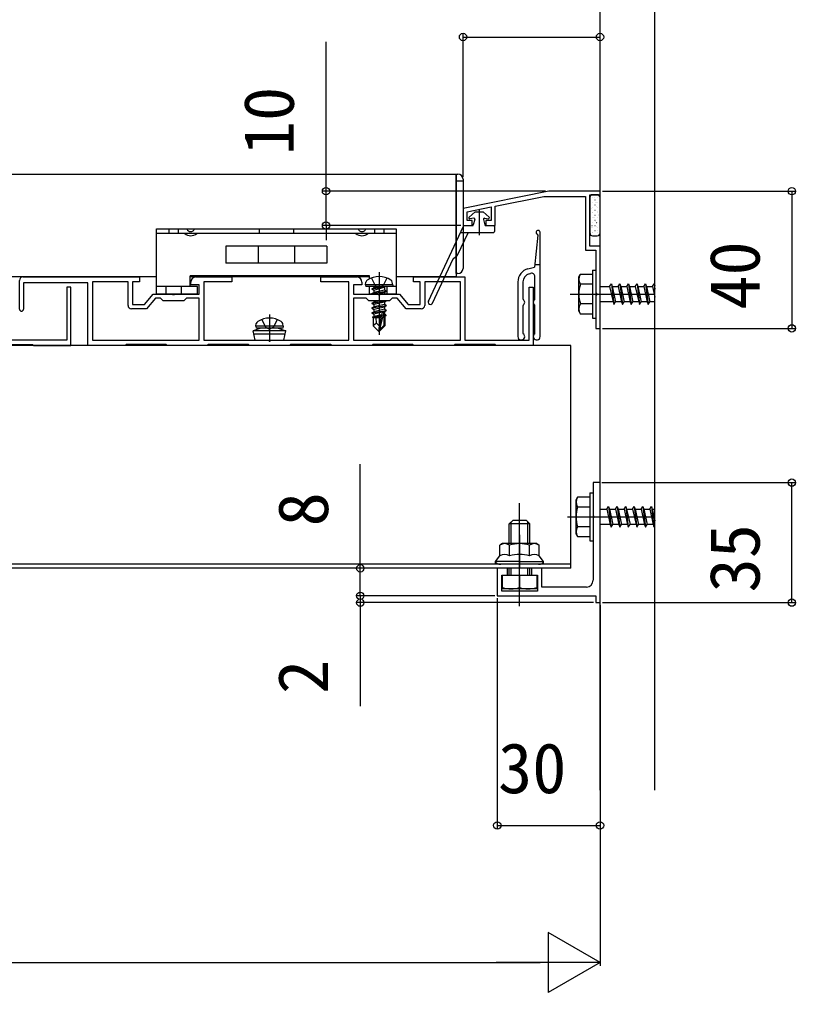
# Model space of a CAD drawing. Units: millimetres, scale not verified. Extents: x -875 to 875, y -1305 to 1298.
# Drawn here: x 57.5 to 284.1, y -235.8 to 48.1 of the extents above; entities that cross this region are included whole.
import ezdxf
from ezdxf.enums import TextEntityAlignment as Align

# ---------------------------------------------------------------- set-up
doc = ezdxf.new("R2010")
doc.units = ezdxf.units.MM
doc.header["$LTSCALE"] = 8
for name, color, linetype in [('0-2_YKK_11', 7, 'Continuous'), ('0-3_YKK_12', 2, 'Continuous'), ('0-4_YKK_13', 4, 'Continuous'), ('0-5_YKK_D', 6, 'Continuous'), ('0-7_YSS_K', 3, 'Continuous')]:
    doc.layers.add(name, color=color, linetype=linetype)
doc.styles.add('ＭＳ ゴシック', font='')
doc.styles.get('ＭＳ ゴシック').set_extended_font_data('MS Gothic')

msp = doc.modelspace()

# ---------------------------------------------------------------- linework, layer by layer
at = {"layer": '0-2_YKK_11'}
msp.add_line((57.5, -36.4), (57.5, -28), dxfattribs=at)
msp.add_lwpolyline([(212, -2), (187, -7), (187, -12), (189.7, -12), (189.7, -10.5), (188.2, -10.5), (188.2, -7.984), (195.2, -6.584), (195.2, -10.5), (193.7, -10.5), (193.7, -12), (196.4, -12), (196.4, -6.344), (210.619, -3.5), (222.8, -3.5), (222.8, -19.2), (225.8, -19.2), (225.8, -31.542), (225.92, -31.725), (225.92, -32.275), (225.8, -32.458), (225.8, -42), (227, -42), (227, -18), (224, -18), (224, -3), (227, -3), (227, -2)], close=True, dxfattribs=at)
for points in [[(58.5, -27), (92.5, -27), (92.5, -28.4), (90.5, -28.4), (90.5, -35), (94, -35), (96.5, -32), (102.042, -32), (102.225, -32.12), (102.775, -32.12), (102.958, -32), (110, -32), (110, -29.3), (107.5, -29.3), (107.5, -28.5)], [(157.5, -28.5), (157.5, -29.3), (155, -29.3), (155, -32), (162.042, -32), (162.225, -32.12), (162.775, -32.12), (162.958, -32), (168.5, -32), (171, -35), (174.5, -35), (174.5, -28.4), (172.5, -28.4), (172.5, -27), (187.5, -27), (187.5, -45.4), (206.3, -45.4), (206.3, -30), (207.5, -30), (207.5, -47), (196.65, -47), (196.35, -46.7), (184.65, -46.7), (184.35, -47), (172.65, -47), (172.35, -46.7), (160.65, -46.7), (160.35, -47), (148.65, -47), (148.35, -46.7), (136.65, -46.7), (136.35, -47), (124.65, -47), (124.35, -46.7), (112.65, -46.7), (112.35, -47), (100.65, -47), (100.35, -46.7), (88.65, -46.7), (88.35, -47)], [(109, -27), (119.5, -27), (119.5, -28.4), (111.3, -28.4), (111.3, -45.4), (130.042, -45.4), (130.225, -45.52), (130.775, -45.52), (130.958, -45.4), (153.7, -45.4), (153.7, -28.4), (145.5, -28.4), (145.5, -27), (156, -27)], [(49.65, -46.7), (61.35, -46.7), (61.65, -47), (72.5, -47), (72.5, -30), (71.3, -30), (71.3, -45.4), (52.5, -45.4)], [(88.35, -47), (77.5, -47), (77.5, -28.7), (58.7, -28.7), (58.7, -36.4)], [(89.2, -35.3), (89.2, -28.4), (78.8, -28.4), (78.8, -45.4)], [(155, -45.4), (186.3, -45.4), (186.3, -28.4), (175.8, -28.4), (175.8, -35.3)], [(78.8, -45.4), (110, -45.4), (110, -33.2), (106.3, -33.2), (105.5, -34), (99.5, -34), (98.7, -33.2), (97.192, -33.2), (94.609, -36.3), (90.2, -36.3)], [(174.8, -36.3), (170.391, -36.3), (167.808, -33.2), (166.3, -33.2), (165.5, -34), (159.5, -34), (158.7, -33.2), (155, -33.2), (155, -45.4)], [(227, -122), (227, -87), (225, -87), (225, -96.542), (225.12, -96.725), (225.12, -97.275), (225, -97.458), (225, -115.5)], [(223, -117.5), (210, -117.5), (210, -112), (207, -112), (207, -114), (208.7, -114), (208.7, -118.7), (198.3, -118.7), (198.3, -114), (200, -114), (200, -112), (197, -112), (197, -120), (225.8, -120), (225.8, -122), (227, -122)]]:
    msp.add_lwpolyline(points, dxfattribs=at)
for centre, radius, start, end in [((58.5, -28), 1, 90.00001, 179.99999), ((109, -28.5), 1.5, 90.00001, 179.99999), ((156, -28.5), 1.5, 0.00001, 89.99999), ((58.1, -36.4), 0.6, 180.00001, 269.99999), ((58.1, -36.4), 0.6, 270.00001, 359.99999), ((90.2, -35.3), 1, 180.00001, 269.99999), ((174.8, -35.3), 1, 270.00001, 359.99999), ((223, -115.5), 2, 270.00001, 359.99999)]:
    msp.add_arc(centre, radius, start, end, dxfattribs=at)
at = {"layer": '0-3_YKK_12'}
for p, q in [((-53, 3), (185, 3)), ((185, 3), (185, -27)), ((97.5, -27), (-53, -27)), ((159.7, -27), (107.3, -27)), ((162.5, -25.6), (162.5, -43.91)), ((185, -27), (167.5, -27)), ((218.5, -47), (-53, -47)), ((218.5, -112), (218.5, -47)), ((218.5, -110.8), (-53, -110.8)), ((218.5, -112), (-53, -112))]:
    msp.add_line(p, q, dxfattribs=at)
at = {"layer": '0-4_YKK_13'}
for p, q in [((185, 3), (185.5, 3)), ((185, 1), (185, 3)), ((185, 1), (187, 1)), ((187, 1.5), (187, 1)), ((187, 1), (187, -24)), ((224, -3.8), (224, -14.2)), ((224, -4.495), (224.025, -4.495)), ((226.2, -3), (224.8, -3)), ((224.807, -3.688), (224.832, -3.688)), ((224.807, -5.183), (224.832, -5.183)), ((225.245, -3.912), (225.249, -3.91)), ((225.52, -4.495), (225.545, -4.495)), ((225.568, -5.218), (225.572, -5.217)), ((225.959, -5.271), (226.001, -5.244)), ((226.327, -3.688), (226.352, -3.688)), ((226.327, -5.183), (226.352, -5.183)), ((226.64, -3.418), (226.644, -3.416)), ((226.939, -4.733), (226.944, -4.731)), ((227, -14.2), (227, -3.8)), ((190.55, -8), (188.784, -9.563)), ((190.55, -8), (188.784, -9.563)), ((190.55, -8), (192.85, -8)), ((191.7, -7.265), (191.7, -14.767)), ((192.85, -8), (194.615, -9.563)), ((224, -5.99), (224.025, -5.99)), ((224, -7.485), (224.025, -7.485)), ((224.172, -5.712), (224.177, -5.711)), ((224.495, -7.018), (224.5, -7.017)), ((224.795, -8.333), (224.8, -8.331)), ((224.807, -6.678), (224.832, -6.678)), ((224.807, -8.173), (224.832, -8.173)), ((225.517, -7.523), (225.559, -7.495)), ((225.52, -5.99), (225.545, -5.99)), ((225.52, -7.485), (225.545, -7.485)), ((225.867, -6.533), (225.872, -6.531)), ((226.327, -6.678), (226.352, -6.678)), ((226.327, -8.173), (226.352, -8.173)), ((226.355, -7.78), (226.36, -7.779)), ((226.862, -6.633), (226.903, -6.605)), ((190.105, -9.856), (188.981, -9.998)), ((190.432, -10.233), (190, -11.816)), ((192.968, -10.233), (193.399, -11.816)), ((193.295, -9.856), (194.418, -9.998)), ((224, -8.98), (224.025, -8.98)), ((224, -10.475), (224.025, -10.475)), ((224.807, -9.668), (224.832, -9.668)), ((224.807, -11.163), (224.832, -11.163)), ((225.075, -9.774), (225.116, -9.747)), ((225.283, -9.58), (225.288, -9.579)), ((225.52, -8.98), (225.545, -8.98)), ((225.52, -10.475), (225.545, -10.475)), ((225.606, -10.887), (225.611, -10.885)), ((225.977, -11.136), (226.019, -11.108)), ((226.327, -9.668), (226.352, -9.668)), ((226.327, -11.163), (226.352, -11.163)), ((226.419, -8.884), (226.461, -8.857)), ((226.678, -9.086), (226.683, -9.085)), ((226.977, -10.401), (226.982, -10.399)), ((97.5, -13), (167.5, -13)), ((97.5, -14.3), (97.5, -13)), ((101.15, -13), (101.15, -14.3)), ((103.85, -13), (103.85, -14.3)), ((127.5, -13), (127.5, -14.3)), ((137.5, -13), (137.5, -14.3)), ((161.15, -13), (161.15, -14.3)), ((163.85, -13), (163.85, -14.3)), ((167.5, -13), (167.5, -14.3)), ((176.909, -34.069), (187.132, -12.144)), ((185, -13.5), (185, -26)), ((188.474, -14), (185.329, -20.743)), ((187.359, -12), (189.759, -12)), ((193.439, -14), (195.95, -14)), ((193.641, -12), (195.95, -12)), ((196.2, -12.25), (196.2, -13.75)), ((209.5, -44.4), (209.5, -13.999)), ((224, -11.97), (224.025, -11.97)), ((224, -13.465), (224.025, -13.465)), ((224.211, -11.381), (224.215, -11.379)), ((224.534, -12.687), (224.538, -12.685)), ((224.632, -12.026), (224.674, -11.998)), ((224.807, -12.658), (224.832, -12.658)), ((224.807, -14.153), (224.832, -14.153)), ((224.833, -14.001), (224.838, -13.999)), ((225.52, -11.97), (225.545, -11.97)), ((225.52, -13.465), (225.545, -13.465)), ((225.535, -13.388), (225.577, -13.36)), ((225.905, -12.201), (225.91, -12.199)), ((226.327, -12.658), (226.352, -12.658)), ((226.327, -14.153), (226.352, -14.153)), ((226.393, -13.449), (226.398, -13.447)), ((167.5, -14.3), (97.5, -14.3)), ((208.832, -14.774), (207.852, -24.1)), ((224.19, -14.278), (224.232, -14.25)), ((224.8, -15), (226.2, -15)), ((225.52, -14.96), (225.545, -14.96)), ((226.716, -14.755), (226.721, -14.753)), ((147.285, -18), (117.715, -18)), ((117.715, -18), (117.715, -23)), ((127.166, -18), (127.166, -23)), ((137.834, -18), (137.834, -23)), ((147.285, -18), (147.285, -23)), ((178.087, -34.618), (184.115, -21.692)), ((184.215, -21.573), (185.23, -20.862)), ((147.285, -23), (117.715, -23)), ((187, -24), (187, -24.5)), ((205.965, -24.606), (207.852, -24.1)), ((207.925, -23.4), (209.5, -23.4)), ((224.8, -25), (224.8, -39)), ((224.8, -25), (225.8, -25)), ((225.8, -25), (225.8, -39)), ((107.3, -29.8), (107.3, -26.7)), ((206.353, -26.054), (206.741, -25.95)), ((208, -33.425), (208, -26.916)), ((220.8, -27), (221.233, -26.25)), ((220.8, -37), (220.8, -27)), ((224.8, -26.25), (221.231, -26.25)), ((224.8, -26.25), (224.8, -37.75)), ((109.5, -29.8), (97.5, -29.8)), ((100.25, -29.8), (100.25, -32)), ((104.75, -29.8), (104.75, -32)), ((109.5, -32), (109.5, -29.8)), ((158.5, -29.3), (158.641, -28.497)), ((166.5, -29.3), (158.5, -29.3)), ((158.5, -29.3), (158.588, -29.8)), ((166.412, -29.8), (158.588, -29.8)), ((167.5, -29.8), (159.7, -29.8)), ((159.7, -32), (159.7, -29.8)), ((160.4, -30.45), (164, -29.85)), ((164, -29.95), (160.4, -30.55)), ((160.4, -30.45), (160.95, -30.132)), ((160.4, -30.45), (160.4, -30.55)), ((160.4, -30.45), (160.4, -30.55)), ((160.4, -30.55), (160.95, -30.867)), ((160.4, -31.85), (164.6, -31.15)), ((164, -29.85), (160.95, -30.132)), ((160.95, -30.867), (164, -29.95)), ((160.95, -30), (160.95, -30.132)), ((164.05, -30.832), (160.95, -31.532)), ((160.95, -30.867), (160.95, -31.532)), ((164, -29.85), (164, -29.95)), ((164.05, -30), (164.05, -30.832)), ((164.6, -31.15), (164.05, -30.832)), ((164.6, -31.15), (164.6, -31.25)), ((164.75, -29.8), (164.75, -32)), ((166.5, -29.3), (166.358, -28.497)), ((166.5, -29.3), (166.412, -29.8)), ((203, -28.469), (203, -44.4)), ((204.5, -28.469), (204.5, -33.425)), ((224.8, -29.113), (221.247, -29.113)), ((227, -29.75), (229.8, -29.75)), ((230.3, -29), (231.05, -35)), ((230.55, -29.75), (231.55, -34.25)), ((230.55, -29.75), (232.3, -29.75)), ((232.3, -29.75), (232.8, -29)), ((232.3, -29.75), (233.3, -34.25)), ((232.8, -29), (233.55, -35)), ((232.8, -29), (233.05, -29.75)), ((233.05, -29.75), (234.05, -34.25)), ((233.05, -29.75), (234.8, -29.75)), ((235.3, -29), (236.05, -35)), ((235.55, -29.75), (237.3, -29.75)), ((235.55, -29.75), (236.55, -34.25)), ((237.8, -29), (238.55, -35)), ((238.05, -29.75), (239.8, -29.75)), ((238.05, -29.75), (239.05, -34.25)), ((240.3, -29), (241.05, -35)), ((240.55, -29.75), (242.3, -29.75)), ((240.55, -29.75), (241.55, -34.25)), ((242.3, -29.75), (243, -32.9)), ((242.8, -29), (243, -30.6)), ((164.6, -31.25), (160.4, -31.95)), ((160.4, -31.85), (160.95, -31.532)), ((160.4, -31.85), (160.4, -31.95)), ((160.4, -31.95), (160.487, -32)), ((160.4, -34.65), (164.3, -34)), ((164.6, -34.05), (160.4, -34.75)), ((162.422, -34), (160.95, -34.332)), ((160.95, -34), (160.95, -34.332)), ((164.05, -31.567), (162.098, -32.008)), ((164.6, -31.25), (164.05, -31.567)), ((164.05, -31.567), (164.05, -32)), ((164.6, -34), (164.6, -34.05)), ((218.3, -32), (243, -32)), ((160.4, -34.65), (160.95, -34.332)), ((160.4, -34.65), (160.4, -34.75)), ((160.4, -34.75), (160.95, -35.067)), ((160.4, -36.05), (164.6, -35.35)), ((164.6, -35.45), (160.4, -36.15)), ((160.4, -36.05), (160.95, -35.732)), ((160.4, -36.05), (160.4, -36.15)), ((160.4, -36.15), (160.95, -36.467)), ((160.4, -37.45), (164.6, -36.75)), ((164.6, -36.85), (160.4, -37.55)), ((164.05, -35.032), (160.95, -35.732)), ((160.95, -35.067), (160.95, -35.732)), ((164.05, -36.432), (160.95, -37.132)), ((160.95, -36.467), (160.95, -37.132)), ((164.05, -34.367), (164.05, -35.032)), ((164.6, -35.35), (164.05, -35.032)), ((164.05, -35.767), (164.05, -36.432)), ((164.6, -36.75), (164.05, -36.432)), ((164.6, -35.35), (164.6, -35.45)), ((164.6, -36.75), (164.6, -36.85)), ((204.5, -35.375), (204.5, -43.425)), ((208, -43.425), (208, -35.375)), ((224.8, -34.887), (221.247, -34.887)), ((230.8, -34.25), (227, -34.25)), ((233.3, -34.25), (231.55, -34.25)), ((233.3, -34.25), (233.55, -35)), ((233.55, -35), (234.05, -34.25)), ((235.8, -34.25), (234.05, -34.25)), ((238.3, -34.25), (236.55, -34.25)), ((240.8, -34.25), (239.05, -34.25)), ((243, -34.25), (241.55, -34.25)), ((130.5, -38), (130.5, -45.9)), ((160.4, -37.45), (160.95, -37.132)), ((160.4, -37.45), (160.4, -37.55)), ((160.4, -37.55), (160.95, -37.867)), ((163.178, -38.31), (160.6, -38.734)), ((160.6, -38.734), (160.95, -38.532)), ((160.8, -38.829), (160.6, -38.734)), ((160.8, -38.829), (160.8, -41.25)), ((163.044, -38.9), (160.8, -38.9)), ((163.405, -37.313), (160.95, -37.867)), ((160.95, -37.867), (160.95, -38.532)), ((163.246, -38.014), (160.95, -38.532)), ((163.118, -38.576), (161.452, -38.9)), ((163.832, -37.177), (162.65, -42.376)), ((164.05, -37.832), (163.897, -37.867)), ((163.9, -37.348), (163.9, -41.126)), ((164.5, -38.092), (163.9, -38.191)), ((164.5, -38.308), (163.9, -38.424)), ((164.2, -38.9), (163.9, -38.9)), ((164.05, -37.167), (164.05, -37.832)), ((164.5, -38.092), (164.05, -37.832)), ((164.2, -38.481), (164.2, -41.25)), ((164.5, -38.092), (164.5, -38.308)), ((220.8, -37), (221.233, -37.75)), ((221.231, -37.75), (224.8, -37.75)), ((224.8, -39), (225.8, -39)), ((128, -41.9), (125.75, -42.719)), ((126.5, -41.4), (126.641, -40.597)), ((134.5, -41.4), (126.5, -41.4)), ((126.5, -41.4), (126.588, -41.9)), ((134.412, -41.9), (126.588, -41.9)), ((133, -41.9), (128, -41.9)), ((133, -41.9), (135.25, -42.719)), ((134.5, -41.4), (134.358, -40.597)), ((134.5, -41.4), (134.412, -41.9)), ((161.755, -40.449), (160.8, -41.25)), ((162.35, -42.8), (160.8, -41.25)), ((162.5, -41.294), (162.35, -42.8)), ((162.5, -41.294), (162.5, -42.8)), ((163.9, -41.126), (162.65, -42.376)), ((162.65, -42.8), (164.2, -41.25)), ((162.65, -42.376), (162.65, -42.8)), ((135.25, -42.719), (125.75, -42.719)), ((126.278, -45.4), (125.75, -42.719)), ((135.054, -43.712), (125.946, -43.712)), ((126.278, -45.4), (134.722, -45.4)), ((134.722, -45.4), (135.25, -42.719)), ((162.35, -42.8), (162.65, -42.8)), ((224, -90), (224, -104)), ((224, -90), (225, -90)), ((225, -90), (225, -104)), ((203.5, -123), (203.5, -93)), ((220, -92), (220.433, -91.25)), ((220, -102), (220, -92)), ((224, -91.25), (220.431, -91.25)), ((224, -91.25), (224, -102.75)), ((224, -94.113), (220.447, -94.113)), ((227, -94.75), (229, -94.75)), ((229.5, -94), (230.25, -100)), ((229.75, -94.75), (230.75, -99.25)), ((229.75, -94.75), (231.5, -94.75)), ((231.5, -94.75), (232, -94)), ((231.5, -94.75), (232.5, -99.25)), ((232, -94), (232.75, -100)), ((232, -94), (232.25, -94.75)), ((232.25, -94.75), (233.25, -99.25)), ((232.25, -94.75), (234, -94.75)), ((234.5, -94), (235.25, -100)), ((234.75, -94.75), (236.5, -94.75)), ((234.75, -94.75), (235.75, -99.25)), ((237, -94), (237.75, -100)), ((237.25, -94.75), (239, -94.75)), ((237.25, -94.75), (238.25, -99.25)), ((239.5, -94), (240.25, -100)), ((239.75, -94.75), (241.5, -94.75)), ((239.75, -94.75), (240.75, -99.25)), ((242, -94), (242.75, -100)), ((242.25, -94.75), (243, -94.75)), ((242.25, -94.75), (243, -98.125)), ((206.5, -99), (200.5, -99)), ((201.04, -104.8), (201.04, -98.46)), ((205.96, -104.8), (205.96, -98.46)), ((217.5, -97), (243, -97)), ((230, -99.25), (227, -99.25)), ((232.5, -99.25), (230.75, -99.25)), ((232.5, -99.25), (232.75, -100)), ((232.75, -100), (233.25, -99.25)), ((235, -99.25), (233.25, -99.25)), ((237.5, -99.25), (235.75, -99.25)), ((240, -99.25), (238.25, -99.25)), ((242.5, -99.25), (240.75, -99.25)), ((220, -102), (220.433, -102.75)), ((224, -99.887), (220.447, -99.887)), ((198.5, -104.8), (197.726, -105.247)), ((208.5, -104.8), (198.5, -104.8)), ((203.5, -102.253), (203.5, -111.684)), ((208.5, -104.8), (209.274, -105.247)), ((220.431, -102.75), (224, -102.75)), ((224, -104), (225, -104)), ((197.726, -108.4), (197.726, -105.247)), ((200.613, -108.4), (200.613, -105.247)), ((206.387, -108.4), (206.387, -105.247)), ((209.274, -108.4), (209.274, -105.247)), ((196.5, -110.8), (196.5, -110)), ((210.5, -110.8), (210.5, -110)), ((210.5, -110.8), (196.5, -110.8)), ((200.5, -114), (200.5, -112)), ((201.04, -114), (201.04, -112)), ((205.96, -114), (205.96, -112)), ((206.5, -114), (206.5, -112)), ((203.5, -114), (203.5, -117.567))]:
    msp.add_line(p, q, dxfattribs=at)
for points in [[(185.5, -26), (185, -26), (185, 1)], [(186.267, -14), (188.474, -14), (193.439, -14)], [(109.5, -32), (97.5, -32), (97.5, -14.3)], [(167.5, -14.3), (167.5, -32), (159.7, -32)], [(159.7, -27.534), (159.7, -26.7), (107.3, -26.7)], [(160.242, -27.305), (161.355, -29.537), (162.5, -30.146)], [(164.758, -27.305), (163.645, -29.537), (162.5, -30.146)], [(229.8, -29.75), (230.3, -29), (230.55, -29.75)], [(229.8, -29.75), (230.8, -34.25), (231.05, -35), (231.55, -34.25)], [(234.8, -29.75), (235.3, -29), (235.55, -29.75)], [(234.8, -29.75), (235.8, -34.25), (236.05, -35), (236.55, -34.25)], [(237.3, -29.75), (237.8, -29), (238.05, -29.75)], [(237.3, -29.75), (238.3, -34.25), (238.55, -35), (239.05, -34.25)], [(239.8, -29.75), (240.3, -29), (240.55, -29.75)], [(239.8, -29.75), (240.8, -34.25), (241.05, -35), (241.55, -34.25)], [(242.3, -29.75), (242.8, -29), (243, -29.6)], [(164.6, -34.05), (164.05, -34.367), (160.95, -35.067)], [(164.6, -35.45), (164.05, -35.767), (160.95, -36.467)], [(164.6, -36.85), (164.05, -37.167), (163.858, -37.211)], [(128.242, -39.405), (129.355, -41.637), (130.5, -42.246)], [(132.758, -39.405), (131.645, -41.637), (130.5, -42.246)], [(163.41, -37.293), (162.5, -41.294), (161.755, -40.449), (161.6, -38.9)], [(164.5, -38.308), (164.05, -38.567), (163.9, -38.601)], [(229, -94.75), (229.5, -94), (229.75, -94.75)], [(229, -94.75), (230, -99.25), (230.25, -100), (230.75, -99.25)], [(234, -94.75), (234.5, -94), (234.75, -94.75)], [(234, -94.75), (235, -99.25), (235.25, -100), (235.75, -99.25)], [(236.5, -94.75), (237, -94), (237.25, -94.75)], [(236.5, -94.75), (237.5, -99.25), (237.75, -100), (238.25, -99.25)], [(239, -94.75), (239.5, -94), (239.75, -94.75)], [(239, -94.75), (240, -99.25), (240.25, -100), (240.75, -99.25)], [(241.5, -94.75), (242, -94), (242.25, -94.75)], [(241.5, -94.75), (242.5, -99.25), (242.75, -100), (243, -99.625)], [(200.5, -104.8), (200.5, -99), (201.5, -98)], [(206.5, -104.8), (206.5, -99), (205.5, -98), (201.5, -98)], [(203.5, -110), (196.5, -110), (197.726, -108.4)], [(203.5, -110), (210.5, -110), (209.274, -108.4)]]:
    msp.add_lwpolyline(points, dxfattribs=at)
msp.add_lwpolyline([(198.5, -114), (208.5, -114), (208.5, -118), (198.5, -118)], close=True, dxfattribs=at)
for centre, radius, start, end in [((185.5, 1.5), 1.5, 0, 90), ((224.8, -3.8), 0.8, 90, 180), ((226.2, -3.8), 0.8, 0, 90), ((188.95, -9.75), 0.25, 131.51167, 277.19497), ((190.142, -10.154), 0.3, 344.74763, 97.19497), ((193.257, -10.154), 0.3, 82.80503, 195.25237), ((194.45, -9.75), 0.25, 262.80503, 48.48833), ((107.5, -12.506), 1.25, 203.26433, 336.73567), ((157.5, -12.506), 1.25, 203.26433, 336.73567), ((187.359, -12.25), 0.25, 90, 155), ((189.759, -11.75), 0.25, 270, 344.74763), ((193.641, -11.75), 0.25, 195.25237, 270), ((195.95, -12.25), 0.25, 0, 90), ((195.95, -13.75), 0.25, 270, 0), ((208.9, -13.999), 0.6, 0, 250.49548), ((107.5, -12.446), 2.55, 226.63113, 313.36887), ((157.5, -12.446), 2.55, 226.63113, 313.36887), ((208.633, -14.754), 0.2, 354.00021, 70.49548), ((224.8, -14.2), 0.8, 180, 270), ((226.2, -14.2), 0.8, 270, 0), ((184.387, -21.819), 0.3, 125, 155), ((185.058, -20.617), 0.3, 305, 335), ((185.5, -24.5), 1.5, 270, 0), ((207, -28.469), 4, 104.99939, 180), ((159.528, -28.654), 0.9, 122.05588, 170), ((162.5, -33.4), 6.5, 57.94412, 122.05588), ((165.472, -28.654), 0.9, 10, 57.94412), ((207, -28.469), 2.5, 104.9981, 180), ((207, -26.916), 1, 0, 105), ((223.356, -27.67), 2.556, 146.25178, 214.38425), ((160.75, -30), 0.2, 0, 90), ((164.25, -30), 0.2, 90, 180), ((230.353, -32), 9.553, 162.41205, 197.58795), ((204.7, -33.425), 0.2, 180, 234.31467), ((204, -34.4), 1, 305.68533, 54.31467), ((208.5, -34.4), 1, 125.68533, 234.31467), ((207.8, -33.425), 0.2, 305.68533, 0), ((177.498, -34.343), 0.65, 155, 335), ((204.7, -35.375), 0.2, 125.68533, 180), ((207.8, -35.375), 0.2, 0, 54.31467), ((223.356, -36.33), 2.556, 145.61575, 213.74822), ((130.5, -45.5), 6.5, 57.94412, 122.05588), ((163.652, -37.348), 0.248, 0, 167.19096), ((127.528, -40.754), 0.9, 122.05588, 170), ((133.472, -40.754), 0.9, 10, 57.94412), ((204, -44.4), 1, 180, 54.31467), ((204.7, -43.425), 0.2, 180, 234.31467), ((208.5, -44.4), 1, 125.68533, 0), ((207.8, -43.425), 0.2, 305.68533, 0), ((222.556, -92.67), 2.556, 146.25178, 214.38425), ((229.553, -97), 9.553, 162.41205, 197.58795), ((222.556, -101.33), 2.556, 145.61575, 213.74822), ((199.17, -107.356), 2.556, 55.61575, 124.38425), ((203.5, -114.353), 9.553, 90, 107.58795), ((203.5, -114.353), 9.553, 72.41205, 90), ((207.83, -107.356), 2.556, 55.61575, 124.38425), ((199.17, -110.509), 2.556, 55.61575, 124.38425), ((203.5, -117.507), 9.553, 90, 107.58795), ((203.5, -117.507), 9.553, 72.41205, 90), ((207.83, -110.509), 2.556, 55.61575, 124.38425), ((201, -110.567), 7.433, 250.34714, 289.65286), ((206, -110.567), 7.433, 250.34714, 289.65286)]:
    msp.add_arc(centre, radius, start, end, dxfattribs=at)
for centre, major_axis, start_param, end_param in [((198, -110), (1.5, 0), 3.1415927, 4.712389), ((209, -110), (-1.5, 0), 1.5707963, 3.1415927)]:
    msp.add_ellipse(centre, major_axis=major_axis, ratio=0.533333, start_param=start_param, end_param=end_param, dxfattribs=at)
at = {"layer": '0-5_YKK_D'}
for p, q in [((187, 2.25), (187, 44)), ((187, 43), (227, 43)), ((227, 8), (227, 44)), ((147, -2), (147, 41.6)), ((211.03, -2), (146, -2)), ((147, -12), (147, -2)), ((227.7, -2), (284, -2)), ((283, -2), (283, -42)), ((186.359, -12), (146, -12)), ((147, -12), (147, -16.3)), ((227.7, -42), (284, -42)), ((157, -112), (157, -81.582)), ((227.5, -87), (284, -87)), ((283, -122), (283, -87)), ((187, -112), (156, -112)), ((157, -120), (157, -112)), ((157, -120), (157, -115.7)), ((196.3, -120), (156, -120)), ((196.3, -120), (156, -120)), ((225.1, -122), (156, -122)), ((157, -120), (157, -122)), ((157, -120), (157, -124.3)), ((157, -122), (157, -152.191)), ((197, -120.7), (197, -188)), ((227.7, -122), (284, -122)), ((227, -122.7), (227, -188)), ((227, -122.7), (227, -228)), ((197, -187), (227, -187)), ((227, -227), (211.845, -218.25)), ((211.845, -218.25), (211.845, -235.75)), ((-355.5, -227), (209.5, -227)), ((227, -227), (196.689, -227)), ((227, -227), (211.845, -235.75))]:
    msp.add_line(p, q, dxfattribs=at)
for centre in [(187, 43), (227, 43), (147, -2), (283, -2), (147, -12), (283, -42), (283, -87), (157, -112), (157, -120), (157, -120), (157, -122), (283, -122), (197, -187), (227, -187)]:
    msp.add_circle(centre, 1.075, dxfattribs=at)
at = {"layer": '0-7_YSS_K'}
for p, q in [((227, -176.715), (227, 68.285)), ((243, -176.715), (243, 68.285))]:
    msp.add_line(p, q, dxfattribs=at)

# ---------------------------------------------------------------- texts
at = {"layer": '0-5_YKK_D', "style": 'ＭＳ ゴシック'}
for s, p in [('10', (142, 8.532)), ('40', (278, -36.545)), ('8', (152, -99.764)), ('35', (278, -119.045)), ('2', (152, -148.668))]:
    msp.add_text(s, height=14.66, rotation=90, dxfattribs=at).set_placement(p, align=Align.BOTTOM_LEFT)
msp.add_text('30', height=14.66, dxfattribs=at).set_placement((197.227, -182), align=Align.BOTTOM_LEFT)

doc.saveas('drawing.dxf')
